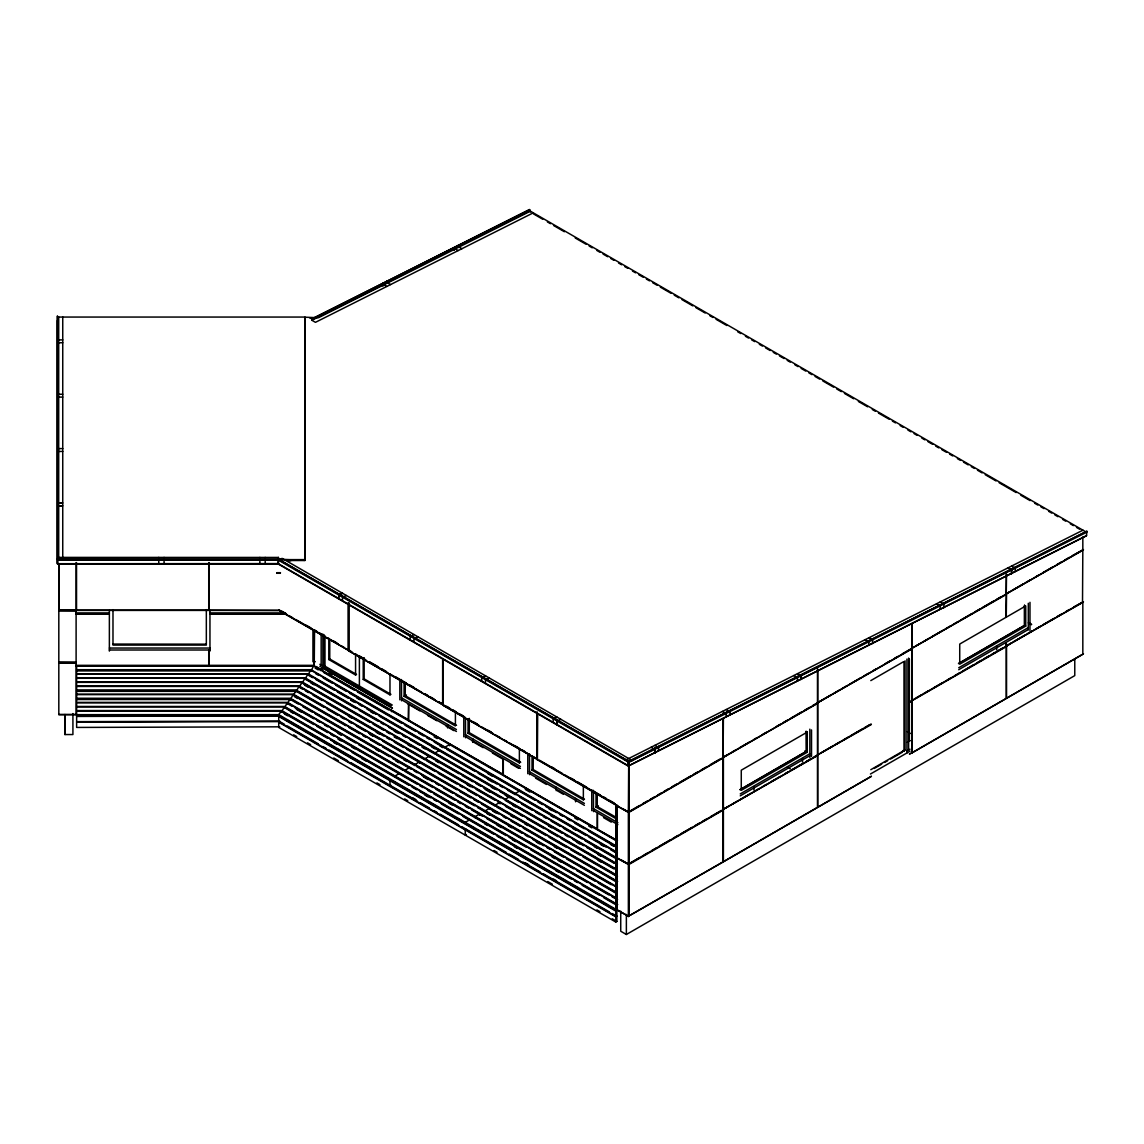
<?xml version="1.0" encoding="UTF-8"?>
<svg xmlns="http://www.w3.org/2000/svg" width="1144" height="1144" viewBox="0 0 1144 1144"><rect width="100%" height="100%" fill="white"/><g stroke="black" fill="none" stroke-linecap="round" stroke-linejoin="round"><path stroke-width="1.5" d="M58.816 609.909L58.816 563.992M72.916 713.57L72.916 734.548L64.936 734.548L64.936 714.943M628.814 761.232L628.213 766.08L277.978 563.863L278.392 559.116L278.478 560.202L628.8 762.419M311.84 320.248L311.754 318.99L529.572 209.509L529.658 210.753L311.84 320.248L315.444 322.336L533.261 212.841M338.61 598.512L339.039 593.936L338.481 598.755M342.385 600.686L342.614 596.196M346.317 595.481L342.714 597.297M382.983 286.143L383.097 283.126L383.197 284.384L386.801 286.415M390.562 284.584L386.944 282.497L386.858 281.238M410.124 639.782L410.367 635.306L410.453 636.393L414.056 634.548M413.885 641.956L414.128 637.48M417.817 636.765L414.214 638.567M454.325 250.279L454.454 247.261L454.54 248.505L458.158 250.55M461.919 248.706L458.301 246.618L458.215 245.374M481.996 677.62L485.556 675.818L481.953 677.677L481.867 676.59L481.653 681.052M485.385 683.24L485.628 678.764M489.317 678.049L485.714 679.851M530.358 212.083L530.401 211.197L318.461 317.732L305.019 317.203L305.005 560.346L278.407 559.316L628.8 761.604L1085.828 531.86M553.124 722.35L553.367 717.874L553.453 718.961L557.057 717.102M556.885 724.524L557.314 719.948L556.756 724.781M560.817 719.319L557.214 721.135M625.182 760.288L1082.982 530.173M628.385 765.808L628.628 761.332L1086.8 531.216L1086.557 535.692L628.728 765.794L1086.514 535.678M628.771 765.822L629.014 761.346L278.392 559.116M632.332 760.603L282.082 558.358L278.478 560.202L57.643 560.188L278.45 560.117M651.093 747.304L653.51 748.691M654.854 745.416L658.458 747.504L658.672 746.431L658.429 750.907M722.45 711.439L726.068 713.527M726.197 709.552L729.815 711.639L730.029 710.567L729.901 715.3M726.025 716.931L726.268 712.455M793.807 675.575L797.411 677.663L797.625 676.576M797.554 673.687L801.172 675.775M797.382 681.052L797.482 676.533M801.143 679.164L801.2 674.588L801.286 679.45M865.15 639.711L867.567 641.098M868.768 641.784L868.796 640.597L868.739 645.187M868.911 637.809L872.529 639.896M872.486 639.839L872.543 638.709L872.643 643.586M936.507 603.832L940.125 605.92L940.339 604.847L940.096 609.323M940.268 601.944L942.67 603.346M943.871 604.032L943.9 602.845L944 607.721M1007.864 567.967L1011.482 570.055M1011.625 566.08L1015.229 568.168L1015.443 567.095L1015.2 571.571M628.714 762.419L1086.585 532.303L1086.8 531.216M617.288 881.795L293.093 694.622L290.447 699.527L298.184 703.989M616.559 869.812L298.956 686.443L296.31 691.348L324.081 707.378M616.602 840.94L313.613 666.008L310.968 670.913L76.634 670.913M902.788 750.578L903.989 751.265L905.047 749.921L905.047 660.832M57.486 320.392L57.257 563.706L278.45 563.592M314.243 630.129L314.243 665.851L314.543 629.958M328.8 659.545L329.758 659.001L356.528 674.445L355.57 675.003L328.8 659.545L328.8 638.352M278.721 610.41L348.562 650.378L279.022 610.238M348.562 650.736L442.942 704.876L348.562 650.736L348.562 602.917M322.865 666.051L323.823 665.508L392.306 705.047M323.823 667.452L320.42 669.426L320.42 670.584M76.634 716.43L279.779 715.829L282.868 717.617M76.634 721.649L279.779 721.035M76.634 722.221L279.779 721.607L284.398 724.281M279.779 726.826L76.634 727.427L76.634 710.967L281.367 710.967L617.245 904.89M363.22 679.422L364.164 678.864L390.933 694.322L389.975 694.866L363.22 679.422L363.22 658.229M404.075 682.139L404.075 696.324L406.449 694.951M391.548 710.481L408.623 719.991L314.243 665.851M408.623 704.375L408.322 720.177M408.623 720.348L503.002 774.488L408.623 720.348L408.623 704.733M442.942 705.219L537.322 759.373L442.942 705.219L442.942 659.173M468.053 719.076L468.053 733.261L469.183 732.603L520.62 762.176M399.528 773.401L395.009 776.018L395.009 777.234M405.019 770.227L409.538 767.624M439.568 750.292L435.049 752.895L435.049 754.111L422.665 746.961M391.048 780.079L390.004 780.68L390.004 785.899L391.048 785.284M468.053 733.261L519.376 762.891L520.506 762.247M502.702 774.66L503.002 758.872L503.002 774.831L595.838 828.084M537.322 713.313L537.322 759.716L537.623 713.498M532.031 756.012L532.031 770.198L533.161 769.54L533.276 757.071M469.784 819.747L465.265 822.35L465.265 823.566M519.834 790.847L515.315 793.464L515.315 794.68L507.578 790.204M466.323 829.314L465.265 829.915L465.265 835.134L466.323 834.519M532.031 770.198L583.354 799.828L584.484 799.184L533.161 769.54M596.01 792.949L596.01 807.135L598.369 805.762M597.382 813.37L597.382 828.985M616.173 805.591L616.173 857.385L616.173 805.591L628.714 812.469L628.714 864.278L616.173 857.385M597.382 813.713L597.382 829.329L617.474 840.583M639.51 805.548L628.714 811.782L629.014 764.12M642.585 803.76L647.218 801.086M650.307 799.313L654.926 796.639M658.014 794.851L661.103 793.078M664.178 791.29L668.811 788.631M671.9 786.843L676.519 784.169M679.607 782.396L690.404 776.161M693.478 774.374L698.112 771.699M701.201 769.926L705.819 767.252M710.453 764.578L719.705 759.244M727.713 754.611L723.094 757.285L723.394 718.361M732.346 751.937L735.435 750.164M740.054 747.49L749.306 742.141M753.939 739.482L757.028 737.694M761.647 735.02L766.28 732.346M775.532 727.012L780.151 724.338M783.24 722.55L787.873 719.891M790.947 718.103L801.744 711.868M804.833 710.095L809.466 707.421M812.54 705.633L911.854 648.991L911.854 700.8L909.38 702.23L1006.248 646.646L1006.248 698.455L912.154 752.766L1006.248 698.455M831.359 694.78L817.474 702.788L911.854 648.648L911.854 623.623M834.434 692.992L839.067 690.332M842.156 688.545L846.774 685.871M849.863 684.098L860.66 677.863M863.749 676.075L868.367 673.401M873.001 670.741L876.089 668.954M885.342 663.606L889.961 660.946M894.594 658.272L897.683 656.484M902.301 653.81L1006.248 594.508L1005.948 616.902M916.487 645.631L919.576 643.843M924.195 641.183L928.828 638.509M931.902 636.722L942.699 630.487M945.788 628.714L950.421 626.04M953.495 624.252L958.129 621.592M961.217 619.805L972.014 613.57M975.088 611.797L979.722 609.123M982.81 607.335L993.607 601.101M996.681 599.327L1001.315 596.653M1009.323 592.034L1006.248 593.808L1006.548 574.245M1012.397 590.261L1023.151 584.041M1026.239 582.267L1030.844 579.608M1035.463 576.948L1038.537 575.16M1043.142 572.5L1052.38 567.181M1056.985 564.507L1061.603 561.847M1064.678 560.074L1069.283 557.414M1072.357 555.641L1083.425 549.592L911.854 648.305M537.322 759.716L628.399 812.297L817.474 703.145L817.474 669.283M622.536 808.565L629.014 812.297L723.094 757.986L723.094 809.78L628.714 863.92L639.51 857.685M722.793 757.457L817.474 703.488L817.474 755.283L723.094 809.437L729.257 805.862M1005.948 593.979L1083.425 549.935M870.798 680.608L903.56 661.704M807.278 732.088L741.269 770.198L741.269 790.361L807.278 752.251L807.278 732.088L806.148 731.431M616.173 857.728L616.173 909.523L616.173 857.728L628.714 864.621L628.714 916.415L616.173 909.523M740.025 789.632L806.034 751.522M958.486 663.506L1024.495 625.396L1024.495 605.233M740.139 789.703L806.148 751.594L806.034 731.359M958.601 663.577L1024.609 625.468L1025.739 626.111L1025.739 605.948L959.73 644.058L959.73 664.221L1025.739 626.111M740.254 793.893L809.838 753.724M958.715 667.767L1028.299 627.598M740.254 795.852L809.838 755.683M958.715 669.726L1028.299 629.558M1082.524 601.572L1082.825 549.592M644.129 855.026L647.218 853.238M651.837 850.564L656.47 847.89M659.559 846.117L670.355 839.882M673.43 838.094L678.063 835.435M681.152 833.647L691.948 827.412M695.023 825.639L699.656 822.965M702.745 821.178L707.364 818.503M710.453 816.73L721.249 810.495M732.346 804.089L736.979 801.415M740.054 799.642L750.85 793.407M753.939 791.619L758.558 788.945M763.191 786.285L766.28 784.498M770.899 781.824L780.151 776.49M784.784 773.816L787.873 772.028M792.492 769.354L801.744 764.02M806.377 761.346L811.01 758.672M814.085 756.899L871.37 724.524M822.064 752.28L832.789 746.102M835.849 744.329L840.44 741.684M843.5 739.911L848.104 737.265M851.165 735.492L861.875 729.3M864.936 727.541L869.54 724.881M916.487 697.783L921.106 695.109M924.195 693.321L928.828 690.647M933.447 687.987L942.699 682.639M947.332 679.965L950.421 678.192M955.04 675.518L959.673 672.844M962.762 671.056L973.558 664.836M976.633 663.048L981.266 660.374M984.355 658.601L988.974 655.927M992.062 654.139L995.151 652.366M998.226 650.578L1002.859 647.904M1010.853 643.285L1006.548 646.131L1006.248 642.799M1013.927 641.512L1024.695 635.306M1027.77 633.533L1032.389 630.859M1035.463 629.086L1040.068 626.426M1043.142 624.653L1053.91 618.432M1056.985 616.659L1061.603 613.999M1066.208 611.325L1069.283 609.552M1073.901 606.892L1083.425 601.744L911.854 700.443M817.474 754.94L871.07 723.995M621.063 859.859L629.014 864.449L723.094 810.124L723.094 861.918L628.714 916.072M722.793 809.609L817.474 755.641L817.474 807.435L723.394 861.747L817.474 807.435M911.854 752.938L909.451 753.982L911.854 752.938L911.854 701.143L909.451 702.187M1005.948 646.131L1083.425 602.087M907.321 742.313L910.409 740.525M278.721 716.43L615.801 911.053L616.859 910.438L616.859 915.658L615.801 916.258L278.721 721.649M278.721 722.221L615.801 916.83L616.859 916.215L616.859 921.435L615.801 922.035L278.721 727.427L278.721 714.657L281.367 710.967L281.367 712.183M870.798 769.697L905.047 749.921M874.216 768.468L881.652 764.163M884.641 762.447L887.615 760.717M890.59 759.001L902.502 752.123M906.935 751.007L910.023 749.22M870.441 774.03L910.023 751.179M630.244 915.186L723.094 861.918M817.774 807.264L871.37 776.318L817.774 807.264L817.774 755.455M1006.548 698.269L1083.425 653.882L1006.548 698.269L1006.548 646.474M620.734 911.182L620.734 931.23L626.369 934.491L1074.774 675.618L1074.774 658.901M311.783 319.062L529.758 209.609M57.643 317.06L304.962 317.06L304.962 560.517L287.115 560.517M57.643 339.925L62.748 339.882M57.643 342.785L62.748 342.742M57.643 394.28L62.748 394.222M57.643 397.14L62.748 397.082M57.643 448.62L62.748 448.577M57.643 451.48L62.748 451.437M57.686 502.931L62.748 502.931L57.643 502.974M57.686 505.791L62.748 505.791L57.643 505.834M57.643 557.4L278.45 557.443M57.429 559.03L278.45 559.144M304.962 559.616L58.701 559.616L58.701 317.06M276.877 572.686L280.437 572.686M276.748 572.929L280.437 573.03M276.748 573.273L280.309 573.273M58.816 610.167L76.105 610.167M76.534 610.167L208.737 610.167M209.152 610.181L278.292 610.424L209.152 610.424L209.152 562.591M58.816 610.753L76.105 610.753M75.676 613.27L109.366 613.27M209.953 613.27L285.714 613.27M75.676 613.513L109.366 613.513M209.953 613.513L285.714 613.513M75.676 613.613L109.366 613.613M209.953 613.613L285.714 613.613M75.676 613.856L109.366 613.856M209.953 613.856L285.714 613.856M112.984 644.072L206.335 644.172M109.366 648.047L209.953 648.047M109.366 650.006L209.953 650.006M315.329 661.704L312.941 661.704L312.941 629.929M58.816 662.304L76.105 662.304M58.816 662.905L76.105 662.905M75.676 665.422L208.737 665.422M209.152 665.422L313.899 665.422M75.676 665.665L208.737 665.665L208.737 649.792M313.613 666.008L76.634 666.008L76.634 673.787L308.036 673.787L616.702 851.994M76.634 669.698L310.968 669.698L616.73 846.231M76.634 670.098L310.682 670.098L616.602 846.717M76.634 677.877L305.105 677.877L617.546 858.257M76.634 678.278L304.819 678.278L617.345 858.715M76.634 686.043L299.242 686.043L616.816 869.397M76.634 686.443L298.956 686.443M76.634 690.132L296.31 690.132L616.645 875.074M76.634 690.533L296.024 690.533L617.503 876.132M76.634 691.348L296.31 691.348M76.634 694.222L293.379 694.222L617.631 881.423M76.634 694.622L293.093 694.622M76.634 698.312L290.447 698.312L617.388 887.058M76.634 698.712L290.161 698.712L616.773 887.272M76.634 699.527L290.447 699.527M76.634 706.477L284.584 706.477L616.587 898.169M76.634 706.878L284.298 706.878L617.588 899.298M58.816 714.457L76.105 714.457M76.634 714.657L278.721 714.657L615.801 909.265L615.801 910.481L278.721 715.872L76.634 715.872M287.23 560.546L290.776 560.689M310.01 318.289L315.043 318.49M529.658 210.753L1086.585 532.303M533.447 213.871L542.728 219.233M547.375 221.907L550.464 223.695M553.567 225.482L564.392 231.732M575.232 237.995L586.057 244.244M589.146 246.031L592.249 247.819M596.882 250.493L599.985 252.281M603.074 254.068L607.721 256.742M610.81 258.53L613.899 260.317M618.547 263.006L621.635 264.793M624.738 266.581L627.827 268.354M632.475 271.042L635.563 272.83M638.652 274.617L643.3 277.291M646.389 279.079L649.492 280.866M652.581 282.654L657.228 285.328M660.317 287.115L671.142 293.365M674.245 295.152L678.878 297.84M681.981 299.628L692.806 305.877M695.909 307.664L705.19 313.027M709.823 315.701L712.927 317.489M716.015 319.276L726.84 325.525M737.68 331.774L740.769 333.562M745.416 336.25L748.505 338.038M751.594 339.825L754.697 341.613M759.33 344.287L762.433 346.074M765.522 347.862L770.169 350.536M773.258 352.323L776.361 354.111M779.45 355.898L784.098 358.572M787.186 360.36L790.275 362.147M794.923 364.836L798.011 366.623M801.115 368.397L805.748 371.085M808.851 372.873L811.94 374.66M815.029 376.447L819.676 379.122M822.765 380.909L833.604 387.158M836.693 388.946L841.341 391.634M844.429 393.407L853.71 398.77M858.357 401.458L867.638 406.806M872.271 409.495L875.374 411.282M878.463 413.07L889.303 419.319M892.391 421.106L895.48 422.894M900.128 425.568L903.217 427.356M907.864 430.03L910.953 431.817M914.056 433.605L917.145 435.392M921.792 438.081L924.881 439.868M927.97 441.656L932.617 444.33M935.706 446.117L938.809 447.905M941.898 449.692L946.546 452.366M949.634 454.154L952.723 455.941M957.371 458.615L960.459 460.403M963.563 462.19L968.196 464.879M971.299 466.666L974.388 468.439M977.491 470.227L982.124 472.915M985.227 474.703L996.052 480.952M999.141 482.739L1016.158 492.563M1020.805 495.238L1030.086 500.6M1034.734 503.288L1037.822 505.062M1040.911 506.849L1044.014 508.637M1048.648 511.325L1051.751 513.113M1054.839 514.9L1057.943 516.688M1062.576 519.362L1065.679 521.149M1070.312 523.823L1073.401 525.611M1076.504 527.398L1079.593 529.186M1028.542 622.551L1031.631 624.324M1028.384 622.965L1031.43 624.738M1006.248 616.931L1006.548 594.337M1005.948 643.171L1006.248 646.303M907.364 731.731L910.409 733.49M804.904 750.879L807.278 752.251M787.372 767.152L790.447 768.925M278.149 563.592L628.428 765.794M282.11 611.311L285.142 613.055M306.377 625.325L310.939 627.942M313.971 629.701L317.002 631.445M320.034 633.204L323.066 634.949M333.69 641.083L336.722 642.842M359.96 656.27L364.578 658.944M369.212 661.618L378.464 666.952M381.553 668.739L386.171 671.414M395.424 676.747L400.057 679.422M403.146 681.209L406.22 682.982M409.309 684.77L413.942 687.43M424.739 693.664L427.813 695.452M430.902 697.225L433.991 699.013M438.61 701.687L441.698 703.46M446.632 706.306L449.706 708.093M452.795 709.866L455.884 711.654M460.503 714.328L463.592 716.101M474.388 722.336L477.477 724.123M488.273 730.358L491.362 732.131M514.485 745.488L519.119 748.162M522.207 749.949L525.282 751.722M551.622 766.923L554.668 768.682M571.414 778.349L574.46 780.108M577.505 781.867L586.629 787.144M591.205 789.775L600.328 795.051M603.374 796.81L606.42 798.569M609.466 800.328L614.028 802.959M279.079 609.895L286.658 614.285M289.689 616.03L292.735 617.789M295.767 619.533L324.581 636.178M327.613 637.923L338.238 644.058M341.269 645.817L344.301 647.561M352.238 652.166L349.163 650.035M355.326 653.953L366.123 660.174M369.212 661.961L387.716 672.643M390.805 674.431L421.65 692.234M424.739 694.022L435.535 700.257M438.61 702.03L443.243 704.361M443.543 704.876L465.136 717.345M468.225 719.118L479.021 725.353M482.096 727.141L492.892 733.375M495.981 735.149L500.614 737.823M503.689 739.61L506.778 741.384M509.866 743.171L528.371 753.853M531.459 755.626L537.623 759.201M539.453 760.245L562.276 773.43M565.322 775.189L615.558 804.189M539.167 760.431L617.903 805.891M456.542 725.31L405.205 695.666L405.319 683.197M616.873 817.745L597.139 806.477L597.139 794.065L597.239 806.42M404.075 696.324L455.412 725.954L455.412 711.768M596.01 807.135L617.145 819.333M401.515 697.797L456.442 729.514M465.494 734.734L520.42 766.451M529.472 771.671L584.398 803.388M593.45 808.608L617.86 822.708M401.515 699.756L456.442 731.474M465.494 736.693L520.42 768.396M529.472 773.63L584.398 805.333M593.45 810.567L617.86 824.652M319.848 664.321L391.319 705.576M331.546 671.914L334.649 673.702M343.915 679.064L348.562 681.738M351.651 683.526L354.74 685.313M357.829 687.101L362.476 689.775M373.301 696.024L376.39 697.811M379.479 699.599L382.582 701.386M322.865 667.967L392.449 708.136L319.848 666.266M329.043 672.743L332.146 674.531M316.087 666.566L320.72 669.254M503.002 774.831L597.082 829.157M597.382 829.329L617.174 840.754M323.509 672.372L354.44 690.232M357.529 692.02L388.445 709.866M315.158 668.125L318.247 669.912M434.119 736.808L437.208 738.595M525.353 789.474L530.001 792.149M574.846 818.046L577.934 819.833M588.76 826.082L591.863 827.87M315.601 673.587L318.675 675.36M323.294 678.034L332.546 683.368M335.635 685.156L346.417 691.376M349.506 693.164L401.901 723.423M404.99 725.196L415.772 731.431M418.861 733.204L423.48 735.878M426.569 737.651L429.643 739.439M434.262 742.099L443.514 747.447M446.603 749.22L534.763 800.114M537.852 801.901L542.485 804.589M545.588 806.363L556.413 812.626M559.502 814.399L562.591 816.187M567.238 818.875L570.327 820.663M574.974 823.337L584.255 828.699M588.888 831.373L616.73 847.447M356.814 697.954L359.902 699.728M439.868 745.902L442.942 747.676M487.544 773.415L492.149 776.09M549.02 808.922L552.094 810.696M610.467 844.386L613.527 846.16M617.417 852.966L307.75 674.188L76.634 674.188L76.634 681.967L302.173 681.967L617.445 863.977M312.684 677.677L308.036 675.003L310.682 670.098L310.682 671.313M315.773 679.464L334.334 690.189M337.423 691.977L348.262 698.226M351.351 700.014L355.998 702.688M359.087 704.475L362.176 706.263M366.824 708.937L376.104 714.299M379.193 716.087L475.103 771.456M478.192 773.244L489.017 779.493M492.12 781.28L496.753 783.955M499.856 785.742L502.945 787.53M519.934 797.339L585.971 835.463M589.046 837.236L605.948 847.003M610.553 849.663L616.702 853.209M350.665 700.185L353.739 701.944M370.599 711.682L373.659 713.456M431.903 747.075L434.963 748.848M487.501 779.178L492.149 781.867M550.922 815.786L554.011 817.574M572.572 828.299L575.661 830.072M600.4 844.372L603.503 846.145M356.156 708.565L305.105 679.093L307.75 674.188L307.75 675.403M359.245 710.352L377.806 721.063M380.909 722.851L383.998 724.638M388.645 727.312L399.471 733.576M402.559 735.349L405.662 737.136M410.296 739.825L419.576 745.173M436.593 754.997L496.911 789.832M499.999 791.619L518.561 802.33M521.65 804.118L532.475 810.367M535.578 812.154L540.211 814.828M543.3 816.616L546.403 818.403M551.036 821.077L560.317 826.44M563.406 828.227L581.967 838.938M585.07 840.726L616.001 858.586M310.982 683.054L314.071 684.827M394.222 731.102L397.297 732.889M421.964 747.118L425.053 748.905M491.334 787.172L494.408 788.945M505.205 795.18L508.279 796.953M594.308 846.617L597.382 848.39M616.688 864.106L301.887 682.353L76.634 682.353L76.634 702.387L287.516 702.387L616.902 892.563M303.718 684.069L369.884 722.264M372.958 724.052L383.74 730.272M386.815 732.046L389.889 733.819M394.508 736.479L459.144 773.802M462.219 775.575L472.987 781.795M476.076 783.569L480.68 786.243M483.769 788.016L500.686 797.783M514.528 805.776L505.305 800.457L505.305 799.241L509.824 796.624L509.824 797.854M517.603 807.55L562.147 833.261M565.207 835.034L568.282 836.822M572.901 839.481L575.961 841.255M579.036 843.028L583.64 845.688M586.715 847.461L614.371 863.42M304.962 685.356L308.036 687.129M394.179 736.865L397.254 738.638M408.022 744.844L411.096 746.632M435.735 760.86L438.838 762.633M485.228 789.431L489.875 792.106M513.07 805.505L516.159 807.292M548.634 826.039L551.737 827.827M576.476 842.113L579.565 843.9M598.126 854.611L601.215 856.398M302.316 689.031L299.242 687.258L301.887 682.353L301.887 683.583M305.377 690.804L308.451 692.578M313.056 695.237L322.25 700.543M326.855 703.202L383.612 735.978M386.686 737.751L389.747 739.524M394.351 742.17L403.56 747.49M406.635 749.263L425.039 759.888L425.039 758.672L429.558 756.07L429.558 757.285M426.583 760.789L472.987 787.572M476.076 789.36L494.637 800.071M497.726 801.858L500.815 803.646M505.462 806.32L522.465 816.144M527.112 818.818L544.129 828.642M548.762 831.316L558.043 836.679M561.132 838.466L613.713 868.825M348.405 716.201L351.494 717.989M376.204 732.26L379.293 734.048M467.367 784.898L470.456 786.672M598.126 860.388L601.186 862.161M327.155 709.166L337.966 715.4M341.041 717.174L344.13 718.961M348.763 721.635L351.837 723.408M356.47 726.082L365.722 731.431M368.811 733.204L379.608 739.439M382.697 741.226L435.135 771.499M438.223 773.287L456.728 783.969M459.817 785.756L462.905 787.53M467.538 790.204L476.791 795.552M479.879 797.325L495.295 806.234L495.295 805.019L499.814 802.416L499.814 803.631M496.839 807.121L545.988 835.506M549.063 837.279L565.951 847.032M570.57 849.692L579.779 855.011M582.854 856.784L615.114 875.403M370.141 734.534L373.23 736.321M510.796 815.744L513.885 817.531M524.71 823.78L527.799 825.568M345.731 725.668L293.379 695.438L296.024 690.533L296.024 691.748M348.82 727.441L359.588 733.661M362.677 735.449L365.751 737.222M370.37 739.882L379.608 745.216M382.697 747.003L415.029 765.665L415.029 764.449L419.548 761.847L419.548 763.062M416.573 766.566L456.785 789.775M459.874 791.562L470.699 797.811M473.802 799.599L478.435 802.273M481.524 804.06L498.541 813.884M503.174 816.559L506.277 818.346M510.91 821.034L520.191 826.383M523.28 828.17L616.087 881.752M294.623 696.725L297.697 698.498M403.746 759.716L406.821 761.489M492.878 811.182L495.953 812.955M554.311 846.66L557.385 848.433M302.817 706.663L312.097 712.026M315.186 713.813L389.418 756.656M392.506 758.443L411.068 769.154M414.157 770.942L417.245 772.729M421.893 775.403L432.718 781.652M435.807 783.44L438.896 785.227M443.529 787.916L452.809 793.264M455.913 795.051L474.46 805.762M477.548 807.55L522.15 833.304M525.225 835.077L528.299 836.85M532.904 839.51L543.657 845.716M546.732 847.489L549.806 849.263M554.411 851.923L563.62 857.242M566.695 859.015L611.239 884.727M375.861 749.406L378.921 751.165M395.752 760.889L398.813 762.662M423.452 776.876L428.085 779.55M486.858 813.484L489.947 815.272M508.508 825.982L511.611 827.77M536.35 842.056L539.439 843.843M616.502 892.892L287.23 702.788L76.634 702.788L76.634 710.567L281.653 710.567L617.717 904.589M292.149 706.291L287.516 703.617L290.161 698.712L290.161 699.928M295.252 708.079L313.799 718.789M316.888 720.577L319.977 722.35M324.624 725.039L327.713 726.812M330.802 728.599L341.627 734.848M346.26 737.522L355.541 742.885M358.63 744.673L403.474 770.556M405.019 771.442L432.861 787.515M435.95 789.303L454.511 800.028M457.6 801.801L460.689 803.589M465.336 806.277L468.425 808.064M471.514 809.838L482.339 816.101M486.986 818.775L496.267 824.123M499.356 825.911L573.587 868.782M576.69 870.555L595.237 881.28M598.341 883.068L615.343 892.878M296.468 709.351L301.087 712.011M338.066 733.361L341.141 735.134M496.696 824.938L501.301 827.598M551.98 856.87L555.054 858.644M558.129 860.417L561.203 862.19M286.114 708.579L313.799 724.567M316.874 726.34L327.642 732.56M330.716 734.334L333.791 736.107M338.409 738.767L416.845 784.055M419.919 785.828L422.994 787.601M427.599 790.275L430.673 792.048M433.762 793.822L505.991 835.535M509.066 837.308L525.968 847.061M530.573 849.72L587.415 882.524M590.476 884.312L608.908 894.951M611.983 896.724L615.057 898.498M290.447 711.639L293.507 713.413M338.066 739.138L341.141 740.912M351.894 747.118L354.969 748.905M449.006 803.188L452.109 804.976M484.584 823.737L487.673 825.51M512.426 839.796L515.515 841.584M283.183 712.669L327.599 738.309M330.673 740.082L347.519 749.806M352.109 752.466L361.304 757.771M364.364 759.544L408.923 785.27M412.012 787.043L416.659 789.732M419.748 791.519L430.573 797.768M433.676 799.556L436.765 801.343M441.398 804.017L458.415 813.842M463.048 816.516L493.979 834.376M497.082 836.164L571.314 879.021M574.402 880.808L577.505 882.596M582.139 885.27L599.156 895.094M603.789 897.768L614.614 904.017M284.456 713.97L287.544 715.744M333.876 742.499L336.965 744.286M361.676 758.543L366.309 761.218M424.996 795.109L428.085 796.896M514.328 846.689L517.403 848.462M555.798 870.627L558.873 872.4M618.003 910.238L628.714 916.415M287.502 720.291L304.504 730.101M309.137 732.775L312.226 734.562M315.315 736.35L326.14 742.599M329.229 744.386L333.862 747.061M336.965 748.848L389.503 779.178M392.606 780.966L423.537 798.827M428.171 801.501L437.451 806.863M442.084 809.537L445.188 811.325M449.821 813.999L452.91 815.786M456.013 817.574L466.838 823.823M469.927 825.611L474.574 828.285M477.663 830.072L565.822 880.966M568.911 882.753L578.192 888.116M582.825 890.79L585.928 892.577M590.561 895.266L607.578 905.076M610.667 906.863L615.3 909.551M412.712 797.783L415.801 799.57M525.611 862.976L528.7 864.764M553.439 879.05L556.542 880.823M287.487 726.054L318.318 743.857M322.937 746.531L326.026 748.305M329.115 750.092L347.604 760.774M350.693 762.548L416.988 800.829M420.062 802.602L429.315 807.95M433.948 810.61L437.022 812.397M440.111 814.17L458.615 824.853M461.69 826.64L506.263 852.366M509.323 854.139L518.547 859.459M523.151 862.118L540.054 871.871M543.128 873.644L609.166 911.782M612.24 913.555L616.859 916.215M293.65 734.834L296.725 736.607M307.522 742.842L310.61 744.63M333.733 757.971L338.352 760.646M376.905 782.896L379.98 784.684M404.647 798.912L407.736 800.7M493.965 850.492L497.039 852.266M547.733 881.524L552.337 884.183M596.882 909.909L599.957 911.682M612.24 918.775L616.859 921.435M407.493 703.689L419.848 710.867M427.556 715.357L436.822 720.734M446.088 726.125L453.81 730.601M472.329 741.369L483.14 747.661M492.406 753.038L503.203 759.316M510.925 763.806L518.647 768.296M535.635 778.163L546.432 784.441M557.242 790.719L563.42 794.308M603.56 817.645L611.282 822.121M628.256 761.761L628.256 765.307M1082.825 536.994L1082.825 549.249M1082.825 601.744L1082.825 653.539M1029.986 602.316L1029.986 630.544M1028.299 603.26L1028.299 629.758M1024.609 605.305L1024.609 625.468M1006.248 574.402L1006.248 594.151M996.681 646.417L996.681 649.964M912.154 623.48L912.154 648.476M912.154 648.82L912.154 700.614M912.154 700.972L912.154 752.766M909.351 658.973L909.351 739.181M908.622 658.086L908.622 750.035M906.935 659.058L906.935 752.966M903.989 662.018L903.989 751.265M817.774 669.14L817.774 702.974M817.774 703.317L817.774 755.111M811.525 729.943L811.525 756.499M809.838 729.157L809.838 757.485M802.502 758.558L802.502 762.104M753.953 786.557L753.953 790.104M723.394 757.8L723.394 809.609M723.394 809.952L723.394 861.747M723.094 718.503L723.094 757.628M629.014 812.297L629.014 864.092M629.014 864.449L629.014 916.244M628.714 812.126L628.714 764.306L628.399 812.297M628.399 812.64L628.399 864.449M628.399 864.793L628.399 916.587M626.369 914.442L626.369 934.491M617.074 805.405L617.074 857.214L616.773 805.233M615.801 911.053L615.801 916.258M615.801 916.83L615.801 922.035M593.45 790.347L593.45 811.625M591.748 791.147L591.748 810.653M583.354 785.642L583.354 799.828M575.575 798.455L575.575 801.801M556.184 787.272L556.184 790.618M537.022 711.725L537.022 759.544M529.472 753.81L529.472 774.688M527.77 754.211L527.77 773.716M519.376 748.705L519.376 762.891M503.303 759.044L503.303 774.66M489.804 809.409L489.804 808.193L485.285 810.796L485.285 812.011M479.794 815.186L479.794 813.97L475.275 816.573L475.275 817.788M472.829 738.838L472.829 742.384M469.297 732.546L469.297 718.361L469.183 732.603M465.494 718.246L465.494 737.766M463.792 717.274L463.792 736.779M449.578 745.731L449.578 744.501L445.059 747.118L445.059 748.333M447.619 724.595L447.619 727.927M442.642 659.001L442.642 705.047M401.515 679.536L401.515 700.829M399.828 680.337L399.828 699.842M391.548 710.438L391.548 711.654M389.975 673.673L389.975 694.866M364.164 657.671L364.164 678.864M359.388 655.726L359.388 686.043M355.57 653.81L355.57 675.003M348.863 602.745L348.863 650.564M348.262 602.745L348.262 650.564M329.758 639.567L329.758 659.001M324.982 635.864L324.982 666.165L324.024 666.723L324.024 634.634M322.865 634.105L322.865 669.183M321.164 634.92L321.164 665.079M313.899 629.944L313.899 665.665L209.152 665.665L209.152 649.792M304.819 679.493L304.819 678.278L302.173 683.183M287.23 704.003L287.23 702.788L284.584 707.693M284.298 708.093L284.298 706.878L281.653 711.782M278.45 557.4L278.45 563.935L57.643 563.935L57.429 315.901L57.486 563.506M265.208 557.4L265.208 563.935M259.874 557.4L259.874 563.935M209.953 610.51L209.953 651.108M208.737 562.591L208.737 610.41L76.534 610.41L76.534 562.591M206.335 609.623L206.335 645.087L112.984 645.087L112.984 609.623M164.078 557.4L164.078 563.935M158.759 557.4L158.759 563.935M109.366 610.51L109.366 651.108M76.105 562.591L76.105 714.7L58.816 714.7L58.816 563.592M64.936 714.499L64.936 734.548M62.748 317.017L62.748 560.188M342.557 593.264L338.939 595.123L342.557 593.264M654.74 748.205L654.826 753.081L654.74 748.205M1011.496 568.868L1011.596 573.73L1011.496 568.868M76.105 610.41L58.816 610.41L76.105 610.51M76.105 662.548L58.816 662.548L76.105 662.662M617.074 857.557L617.074 909.351L617.074 857.557"/></g></svg>
